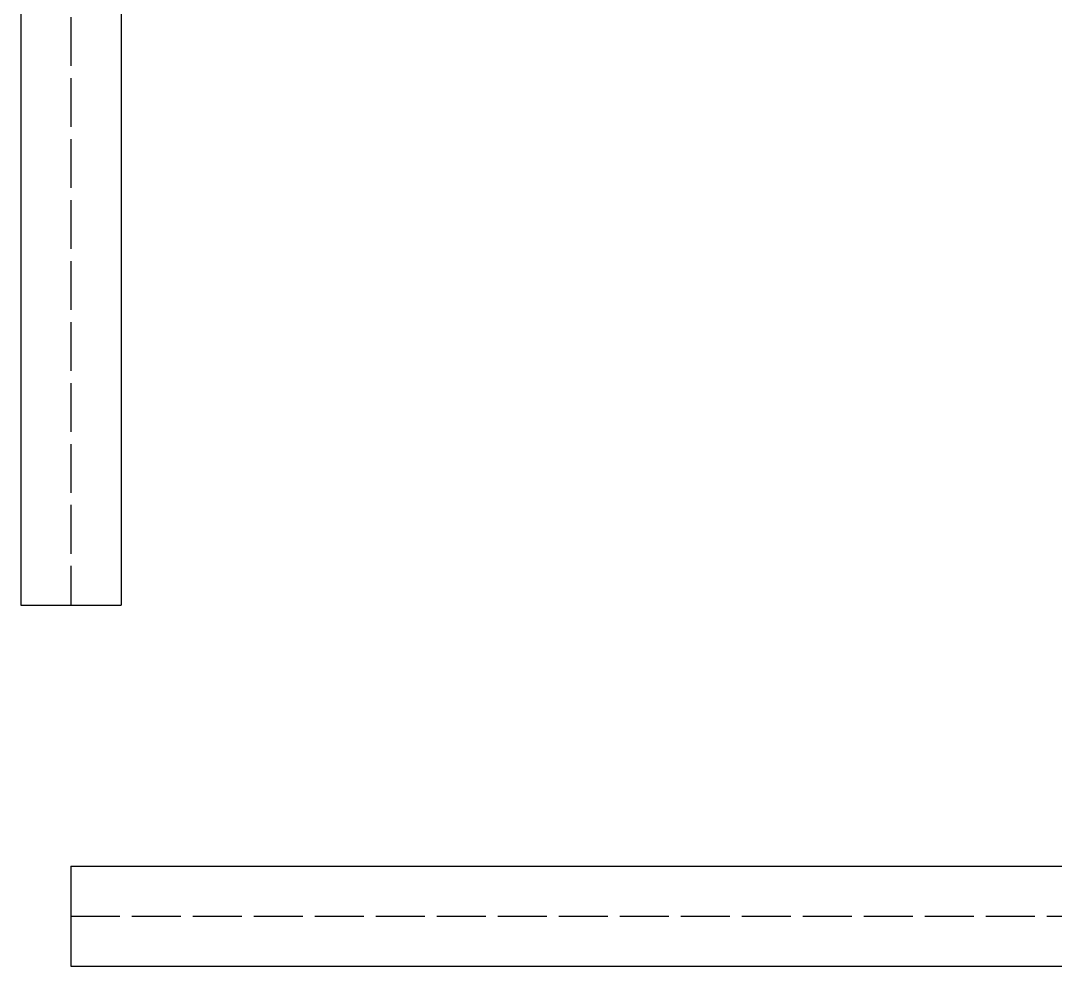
# Model space of a CAD drawing. Header units: inches. Extents: x 263 to 9351, y -3 to 2029.
# Drawn here: x 815.3 to 1069.7, y 1440.5 to 1673.2 of the extents above; entities that cross this region are included whole.
import ezdxf

# ---------------------------------------------------------------- set-up
doc = ezdxf.new("R2010")
doc.units = ezdxf.units.IN
doc.header["$MEASUREMENT"] = 0
doc.linetypes.add('ACAD_ISO02W100', pattern=[15, 12, -3])

msp = doc.modelspace()

# ---------------------------------------------------------------- linework, layer by layer
for p, q in [((815.347, 1749.031), (815.347, 1529.382)), ((840.026, 1749.031), (840.026, 1529.382)), ((815.347, 1529.382), (840.026, 1529.382)), ((827.687, 1465.215), (1200.349, 1465.215)), ((827.687, 1465.215), (827.687, 1440.536)), ((827.687, 1440.536), (1200.349, 1440.536))]:
    msp.add_line(p, q)
at = {"linetype": 'ACAD_ISO02W100'}
for p, q in [((827.687, 1749.031), (827.687, 1529.382)), ((827.687, 1452.875), (1200.349, 1452.875))]:
    msp.add_line(p, q, dxfattribs=at)

doc.saveas('drawing.dxf')
